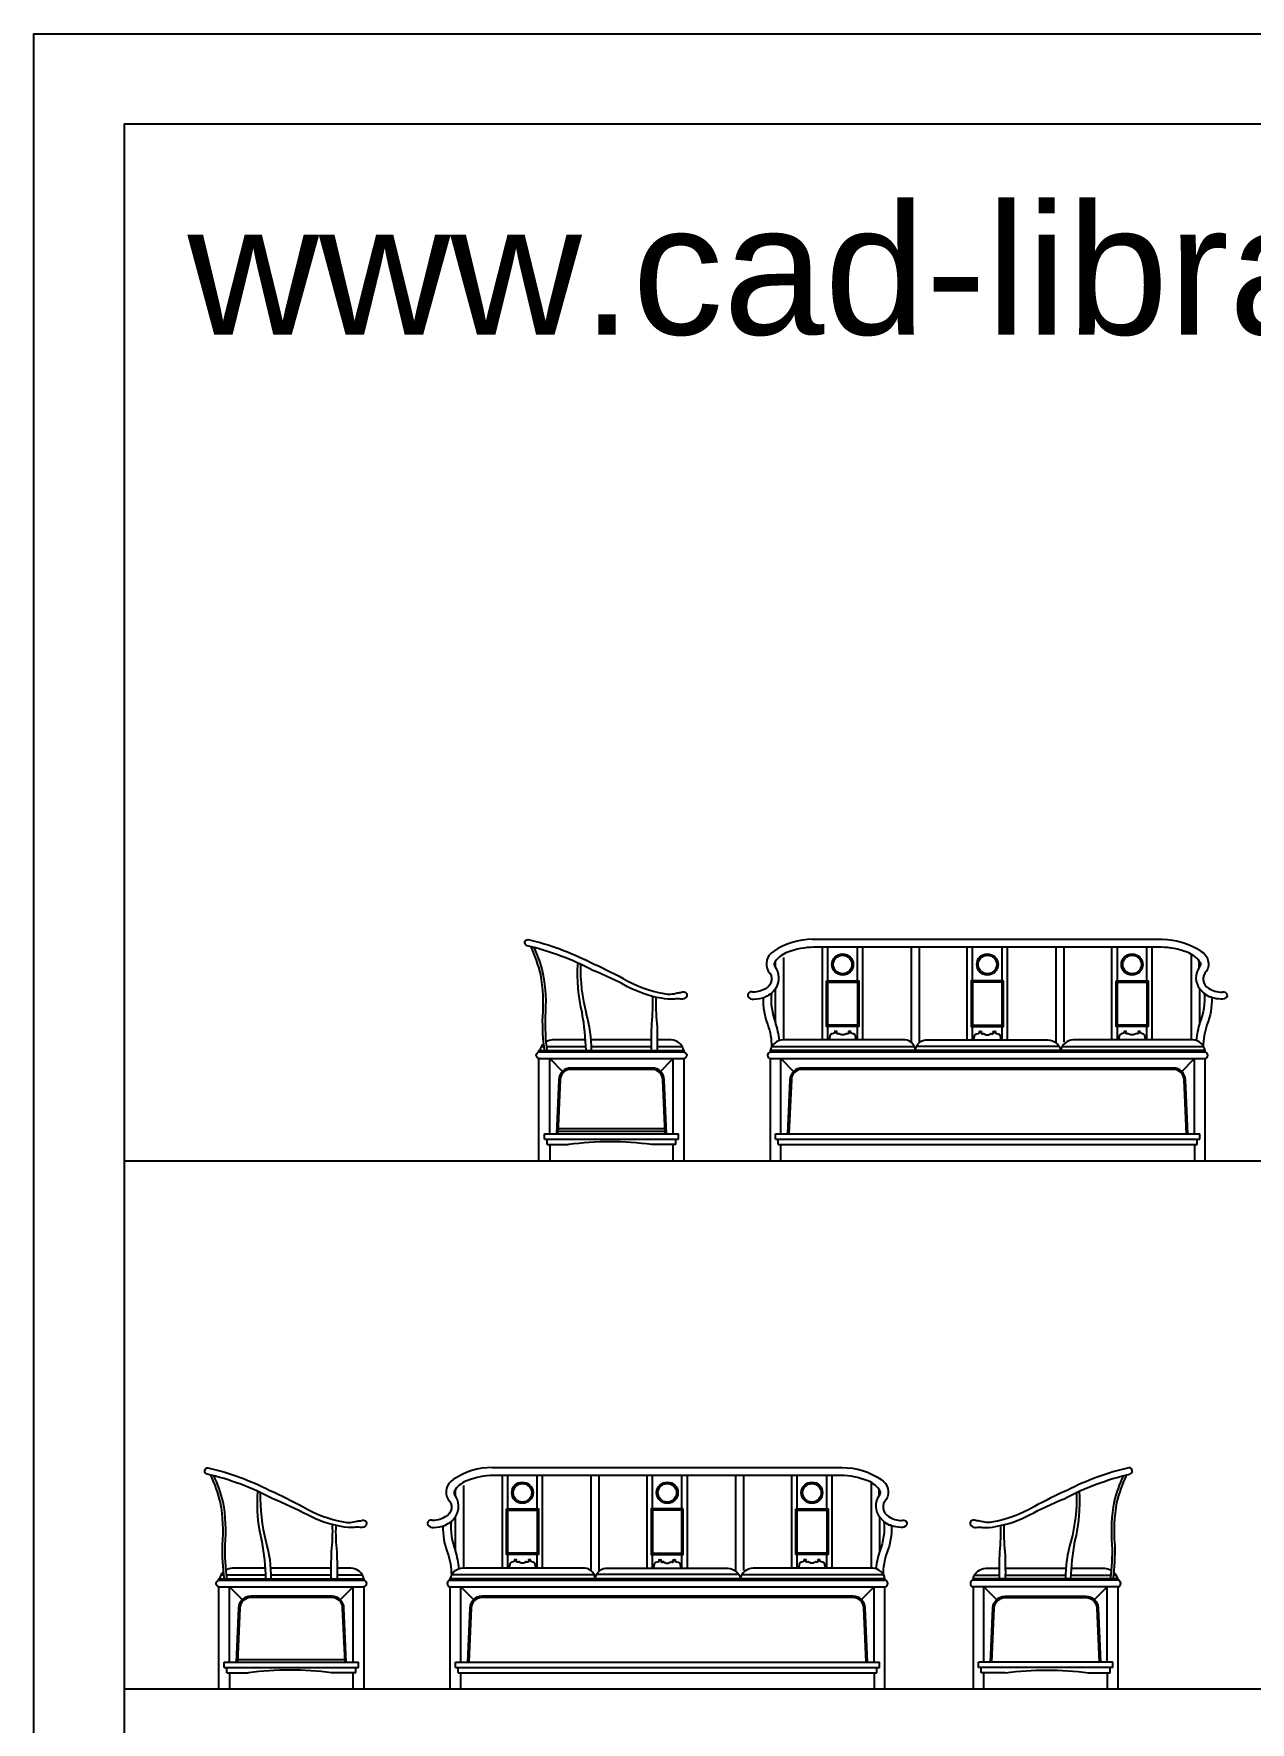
# Model space of a CAD drawing. Header units: inches. Extents: x 11 to 53.5, y 7.4 to 32.2.
# Drawn here: x 32.52 to 37.05, y 25.87 to 32.15 of the extents above; entities that cross this region are included whole.
import ezdxf

# ---------------------------------------------------------------- set-up
doc = ezdxf.new("R2010")
doc.units = ezdxf.units.IN
doc.header["$MEASUREMENT"] = 0
for name, color, linetype in [('02', 2, 'Continuous'), ('1', 1, 'Continuous'), ('kadrbm', 4, 'Continuous')]:
    doc.layers.add(name, color=color, linetype=linetype)
doc.styles.add('bmmm', font='swissel.ttf')

# ---------------------------------------------------------------- blocks, each defined once
blk = doc.blocks.new('kadrbm')
at = {"layer": 'kadrbm', "color": 4}
blk.add_lwpolyline([(0, 0), (0, 24.7972), (21, 24.7972), (21, 0), (0, 0)], close=True, dxfattribs=at)
blk.add_lwpolyline([(20.6631, 0.3257), (20.6631, 24.4603), (0.3369, 24.4603), (0.3369, 0.3257), (20.6631, 0.3257)], dxfattribs=at)
at = {"layer": 'kadrbm', "color": 211, "true_color": 0xf674fb, "style": 'bmmm'}
blk.add_text('www.cad-libraries.blogspot.com', height=0.485134, dxfattribs=at).set_placement((0.5726, 23.6772))

msp = doc.modelspace()

# ---------------------------------------------------------------- linework, layer by layer
at = {"layer": '02'}
for p, q in [((35.4593, 28.4082), (35.4593, 28.7534)), ((35.4793, 28.6287), (35.4793, 28.7547)), ((35.5893, 28.6287), (35.5893, 28.7547)), ((35.6093, 28.4082), (35.6093, 28.7534)), ((35.7888, 28.7534), (35.7888, 28.3999)), ((35.8188, 28.7534), (35.8188, 28.3971)), ((35.9982, 28.4082), (35.9982, 28.7534)), ((36.0182, 28.6287), (36.0182, 28.7547)), ((36.1282, 28.6287), (36.1282, 28.7547)), ((36.1482, 28.4082), (36.1482, 28.7534)), ((36.3278, 28.7534), (36.3278, 28.3971)), ((36.3578, 28.7534), (36.3578, 28.3999)), ((36.5373, 28.4082), (36.5373, 28.7534)), ((36.5573, 28.6287), (36.5573, 28.7547)), ((36.6673, 28.6287), (36.6673, 28.7547)), ((36.6873, 28.4082), (36.6873, 28.7534)), ((35.3143, 28.7156), (35.3143, 28.4082)), ((36.8322, 28.728), (36.8322, 28.4082)), ((35.4793, 28.4082), (35.4793, 28.4587)), ((35.5893, 28.4082), (35.5893, 28.4587)), ((36.0182, 28.4082), (36.0182, 28.4587)), ((36.1282, 28.4082), (36.1282, 28.4587)), ((36.5573, 28.4082), (36.5573, 28.4587)), ((36.6673, 28.4082), (36.6673, 28.4587)), ((34.4033, 28.3637), (34.9433, 28.3637)), ((34.4211, 28.3823), (34.4112, 28.3823)), ((34.5781, 28.3823), (34.4312, 28.3823)), ((34.8219, 28.3823), (34.5986, 28.3823)), ((34.938, 28.3823), (34.8452, 28.3823)), ((35.2643, 28.3637), (36.8843, 28.3637)), ((35.2708, 28.3843), (35.8014, 28.3843)), ((36.34, 28.3843), (35.8094, 28.3843)), ((36.3517, 28.3843), (36.8784, 28.3843)), ((34.4033, 28.3387), (34.9433, 28.3387)), ((34.4944, 28.2876), (34.4433, 28.3387)), ((34.4433, 28.0587), (34.4433, 28.3387)), ((34.8522, 28.2876), (34.9033, 28.3387)), ((34.9033, 28.0587), (34.9033, 28.3387)), ((35.2643, 28.3387), (36.8843, 28.3387)), ((35.3554, 28.2876), (35.3043, 28.3387)), ((35.3043, 28.0587), (35.3043, 28.3387)), ((36.7932, 28.2876), (36.8443, 28.3387)), ((36.8443, 28.0587), (36.8443, 28.3387)), ((34.4233, 28.0587), (34.9233, 28.0587)), ((34.4233, 28.0387), (34.4233, 28.0587)), ((34.4737, 28.0687), (34.8728, 28.0687)), ((34.4741, 28.0787), (34.8724, 28.0787)), ((34.9233, 28.0387), (34.9233, 28.0587)), ((35.2843, 28.0387), (35.2843, 28.0587)), ((35.2843, 28.0587), (36.8643, 28.0587)), ((36.8643, 28.0387), (36.8643, 28.0587)), ((34.4233, 28.0387), (34.9233, 28.0387)), ((34.4333, 28.0187), (34.4333, 28.0387)), ((34.4333, 28.0187), (34.5133, 28.0187)), ((34.9133, 28.0187), (34.9133, 28.0387)), ((35.2843, 28.0387), (36.8643, 28.0387)), ((35.2943, 28.0187), (35.2943, 28.0387)), ((35.2943, 28.0187), (36.8543, 28.0187)), ((36.8543, 28.0187), (36.8543, 28.0387)), ((34.2669, 26.4413), (34.2669, 26.7865)), ((34.2869, 26.6618), (34.2869, 26.7877)), ((34.3969, 26.6618), (34.3969, 26.7877)), ((34.4169, 26.4413), (34.4169, 26.7865)), ((34.5963, 26.7865), (34.5963, 26.4329)), ((34.6263, 26.7865), (34.6263, 26.4302)), ((34.8058, 26.4413), (34.8058, 26.7865)), ((34.8258, 26.6618), (34.8258, 26.7877)), ((34.9358, 26.6618), (34.9358, 26.7877)), ((34.9558, 26.4413), (34.9558, 26.7865)), ((35.1353, 26.7865), (35.1353, 26.4302)), ((35.1653, 26.7865), (35.1653, 26.4329)), ((35.3449, 26.4413), (35.3449, 26.7865)), ((35.3649, 26.6618), (35.3649, 26.7877)), ((35.4749, 26.6618), (35.4749, 26.7877)), ((35.4949, 26.4413), (35.4949, 26.7865)), ((34.1219, 26.7487), (34.1219, 26.4413)), ((35.6398, 26.7611), (35.6398, 26.4413)), ((34.2869, 26.4413), (34.2869, 26.4918)), ((34.3969, 26.4413), (34.3969, 26.4918)), ((34.8258, 26.4413), (34.8258, 26.4918)), ((34.9358, 26.4413), (34.9358, 26.4918)), ((35.3649, 26.4413), (35.3649, 26.4918)), ((35.4749, 26.4413), (35.4749, 26.4918)), ((33.2287, 26.4153), (33.2188, 26.4153)), ((33.3857, 26.4153), (33.2388, 26.4153)), ((33.6295, 26.4153), (33.4061, 26.4153)), ((33.7456, 26.4153), (33.6528, 26.4153)), ((34.0784, 26.4174), (34.609, 26.4174)), ((35.1476, 26.4174), (34.617, 26.4174)), ((35.1593, 26.4174), (35.686, 26.4174)), ((36.0252, 26.4153), (36.118, 26.4153)), ((36.1413, 26.4153), (36.3646, 26.4153)), ((36.385, 26.4153), (36.532, 26.4153)), ((36.5421, 26.4153), (36.552, 26.4153)), ((33.2109, 26.3968), (33.7509, 26.3968)), ((33.2109, 26.3718), (33.7509, 26.3718)), ((33.3019, 26.3207), (33.2509, 26.3718)), ((33.2509, 26.0918), (33.2509, 26.3718)), ((33.6598, 26.3207), (33.7109, 26.3718)), ((33.7109, 26.0918), (33.7109, 26.3718)), ((34.0719, 26.3968), (35.6919, 26.3968)), ((34.0719, 26.3718), (35.6919, 26.3718)), ((34.163, 26.3207), (34.1119, 26.3718)), ((34.1119, 26.0918), (34.1119, 26.3718)), ((35.6008, 26.3207), (35.6519, 26.3718)), ((35.6519, 26.0918), (35.6519, 26.3718)), ((36.5599, 26.3968), (36.0199, 26.3968)), ((36.5599, 26.3718), (36.0199, 26.3718)), ((36.111, 26.3207), (36.0599, 26.3718)), ((36.0599, 26.0918), (36.0599, 26.3718)), ((36.4688, 26.3207), (36.5199, 26.3718)), ((36.5199, 26.0918), (36.5199, 26.3718)), ((33.2309, 26.0918), (33.7309, 26.0918)), ((33.2309, 26.0718), (33.2309, 26.0918)), ((33.2813, 26.1018), (33.6804, 26.1018)), ((33.7309, 26.0718), (33.7309, 26.0918)), ((34.0919, 26.0718), (34.0919, 26.0918)), ((34.0919, 26.0918), (35.6719, 26.0918)), ((35.6719, 26.0718), (35.6719, 26.0918)), ((36.5399, 26.0918), (36.0399, 26.0918)), ((36.0399, 26.0718), (36.0399, 26.0918)), ((36.5399, 26.0718), (36.5399, 26.0918)), ((33.2309, 26.0718), (33.7309, 26.0718)), ((33.2409, 26.0518), (33.2409, 26.0718)), ((33.2409, 26.0518), (33.3209, 26.0518)), ((33.7209, 26.0518), (33.7209, 26.0718)), ((34.0919, 26.0718), (35.6719, 26.0718)), ((34.1019, 26.0518), (34.1019, 26.0718)), ((34.1019, 26.0518), (35.6619, 26.0518)), ((35.6619, 26.0518), (35.6619, 26.0718)), ((36.5399, 26.0718), (36.0399, 26.0718)), ((36.0499, 26.0518), (36.0499, 26.0718)), ((36.1399, 26.0518), (36.0499, 26.0518)), ((36.5299, 26.0518), (36.5299, 26.0718))]:
    msp.add_line(p, q, dxfattribs=at)
for points in [[(34.3598, 28.7587, -0.883615), (34.3628, 28.7824, -0.061322), (34.5934, 28.698, -0.016112), (34.7171, 28.6373, 0.090906), (34.8678, 28.5809, 0.143537), (34.9187, 28.5839, 0.020645), (34.9345, 28.5858, -0.749268), (34.9526, 28.569, -0.271918), (34.9312, 28.5602, 0.106396), (34.9076, 28.5596, -0.050367), (34.8592, 28.5635, -0.078964), (34.7333, 28.6064, 0.024819), (34.6044, 28.6671, 0.063648), (34.3595, 28.7587)], [(34.3716, 28.7558, -0.05041), (34.4085, 28.6523, -0.069023), (34.4159, 28.4957, 0.038067), (34.4228, 28.3687)], [(34.3836, 28.7527, -0.051311), (34.4182, 28.6548, -0.069151), (34.4259, 28.4951, 0.036628), (34.4327, 28.3687)], [(35.4222, 28.7832, 0.151183), (35.2765, 28.738, 0.413213), (35.2574, 28.664, -0.508496), (35.2494, 28.6012, -0.143046), (35.2002, 28.5858, 0.749268), (35.1821, 28.569, 0.271918), (35.2035, 28.5602, 0.083753), (35.2475, 28.5689)], [(36.8622, 28.7017, 0.145269), (36.8169, 28.7351, 0.08451), (36.7204, 28.7534), (35.4261, 28.7534, 0.08451), (35.3296, 28.7351, 0.145269), (35.2843, 28.7017)], [(35.4222, 28.7832), (36.7244, 28.7832, -0.151183), (36.87, 28.738, -0.413213), (36.8891, 28.664, 0.508496), (36.8971, 28.6012, 0.143046), (36.9463, 28.5858, -0.749268), (36.9644, 28.569, -0.271918), (36.943, 28.5602, -0.064397), (36.9089, 28.5656, -0.098282), (36.8911, 28.4651, 0.080375), (36.877, 28.3823)], [(34.5577, 28.6902, 0.068751), (34.579, 28.5076, 0.068751)], [(35.2843, 28.6784), (35.2843, 28.7017, 0.329498), (35.2812, 28.6826, -0.018729)], [(36.8622, 28.6784, 0.336717), (36.8648, 28.5983)], [(34.822, 28.3687, -0.012443), (34.8234, 28.4695, 0.037063), (34.8268, 28.5717)], [(34.8451, 28.3687, 0.012443), (34.8437, 28.4695, -0.035625), (34.8401, 28.5678)], [(35.2377, 28.5656, 0.098282), (35.2554, 28.4651, -0.080375), (35.2696, 28.3823)], [(35.2687, 28.5822, -0.073636), (35.2475, 28.5689, -0.019253)], [(35.2687, 28.5822, 0.119296), (35.2843, 28.4733), (35.2843, 28.599, -0.074149), (35.2687, 28.5822, 0)], [(36.8805, 28.5818, -0.118786), (36.8648, 28.4733), (36.8648, 28.5983), (36.8774, 28.5846, 0.08394), (36.9011, 28.5689)], [(36.9115, 28.5654, -0.020221), (36.9012, 28.5689, -0.071544)], [(34.5786, 28.3687, 0.039713), (34.5642, 28.5076, 0.039713)], [(34.4033, 27.9587), (34.4033, 28.3387, -0.8), (34.4033, 28.3637), (34.4033, 28.3687), (34.9433, 28.3687), (34.9433, 28.3637, -0.8), (34.9433, 28.3387), (34.9433, 27.9587)], [(34.4199, 28.3937, 0.143488), (34.4059, 28.3687)], [(34.5767, 28.4082), (34.4537, 28.4082, 0.127349), (34.4293, 28.4009, 0.127349)], [(34.9433, 28.3687, 0.339656), (34.8955, 28.4082), (34.8451, 28.4082)], [(36.8843, 28.3687), (35.2643, 28.3687), (35.2643, 28.3637, 0.8), (35.2643, 28.3387), (35.2643, 27.9587)], [(35.8054, 28.3687, 0.434938), (35.7576, 28.4082), (35.3121, 28.4082, 0.339656), (35.2643, 28.3687)], [(35.8054, 28.3687, -0.434938), (35.8532, 28.4082), (36.2987, 28.4082, -0.339656), (36.3465, 28.3687)], [(36.8843, 28.3687, 0.348726), (36.8385, 28.4082), (36.393, 28.4082, 0.339656), (36.3453, 28.3687)], [(36.8843, 27.9587), (36.8843, 28.3387, 0.8), (36.8843, 28.3637), (36.8843, 28.3687)], [(34.8783, 28.0589), (34.8695, 28.2602, 0.4048), (34.8245, 28.3037), (34.522, 28.3037, 0.4048), (34.477, 28.2602), (34.4683, 28.0589)], [(34.8733, 28.0587), (34.8645, 28.26, 0.4048), (34.8245, 28.2987), (34.522, 28.2987, 0.4048), (34.482, 28.26), (34.4733, 28.0587)], [(36.8193, 28.0589), (36.8106, 28.2602, 0.4048), (36.7656, 28.3037), (35.3831, 28.3037, 0.4048), (35.3381, 28.2602), (35.3293, 28.0589)], [(36.8143, 28.0587), (36.8056, 28.26, 0.4048), (36.7656, 28.2987), (35.3831, 28.2987, 0.4048), (35.3431, 28.26), (35.3343, 28.0587)], [(34.9133, 28.0187), (34.8233, 28.0187, 0.066519), (34.5133, 28.0187)], [(33.1674, 26.7918, -0.883615), (33.1703, 26.8155, -0.061322), (33.4009, 26.731, -0.016112), (33.5246, 26.6703, 0.090906), (33.6753, 26.614, 0.143537), (33.7263, 26.6169, 0.020645), (33.742, 26.6188, -0.749268), (33.7602, 26.602, -0.271918), (33.7388, 26.5932, 0.106396), (33.7152, 26.5926, -0.050367), (33.6667, 26.5965, -0.078964), (33.5409, 26.6395, 0.024819), (33.412, 26.7001, 0.063648), (33.167, 26.7918)], [(33.1792, 26.7888, -0.05041), (33.2161, 26.6854, -0.069023), (33.2235, 26.5288, 0.038067), (33.2304, 26.4018)], [(33.1912, 26.7858, -0.051311), (33.2258, 26.6878, -0.069151), (33.2335, 26.5282, 0.036628), (33.2402, 26.4018)], [(34.2297, 26.8162, 0.151183), (34.0841, 26.7711, 0.413213), (34.065, 26.6971, -0.508496), (34.057, 26.6343, -0.143046), (34.0078, 26.6188, 0.749268), (33.9897, 26.602, 0.271918), (34.0111, 26.5932, 0.083753), (34.0551, 26.602)], [(35.6698, 26.7348, 0.145269), (35.6245, 26.7681, 0.08451), (35.528, 26.7865), (34.2337, 26.7865, 0.08451), (34.1372, 26.7681, 0.145269), (34.0919, 26.7348)], [(34.2297, 26.8162), (35.532, 26.8162, -0.151183), (35.6776, 26.7711, -0.413213), (35.6967, 26.6971, 0.508496), (35.7047, 26.6343, 0.143046), (35.7539, 26.6188, -0.749268), (35.772, 26.602, -0.271918), (35.7506, 26.5932, -0.064397), (35.7165, 26.5987, -0.098282), (35.6987, 26.4982, 0.080375), (35.6846, 26.4153)], [(36.6034, 26.7918, 0.883615), (36.6004, 26.8155, 0.061322), (36.3698, 26.731, 0.016112), (36.2461, 26.6703, -0.090906), (36.0954, 26.614, -0.143537), (36.0445, 26.6169, -0.020645), (36.0287, 26.6188, 0.749268), (36.0106, 26.602, 0.271918), (36.032, 26.5932, -0.106396), (36.0556, 26.5926, 0.050367), (36.104, 26.5965, 0.078964), (36.2299, 26.6395, -0.024819), (36.3588, 26.7001, -0.063648), (36.6037, 26.7918)], [(36.5796, 26.7858, 0.051311), (36.545, 26.6878, 0.069151), (36.5373, 26.5282, -0.036628), (36.5305, 26.4018)], [(36.5916, 26.7888, 0.05041), (36.5547, 26.6854, 0.069023), (36.5473, 26.5288, -0.038067), (36.5404, 26.4018)], [(33.3653, 26.7232, 0.068751), (33.3866, 26.5406, 0.068751)], [(34.0919, 26.7114), (34.0919, 26.7348, 0.329498), (34.0888, 26.7157, -0.018729)], [(36.4055, 26.7232, -0.068751), (36.3842, 26.5406, -0.068751)], [(35.6698, 26.7114, 0.336717), (35.6724, 26.6314)], [(33.6296, 26.4018, -0.012443), (33.631, 26.5026, 0.037063), (33.6344, 26.6048)], [(33.6527, 26.4018, 0.012443), (33.6512, 26.5026, -0.035625), (33.6477, 26.6008)], [(34.0452, 26.5987, 0.098282), (34.063, 26.4982, -0.080375), (34.0771, 26.4153)], [(34.0762, 26.6153, -0.073636), (34.0551, 26.602, -0.019253)], [(34.0762, 26.6153, 0.119296), (34.0919, 26.5063), (34.0919, 26.6321, -0.074149), (34.0762, 26.6153, 0)], [(35.6881, 26.6148, -0.118786), (35.6724, 26.5063), (35.6724, 26.6314), (35.6849, 26.6176, 0.08394), (35.7087, 26.602)], [(35.7191, 26.5985, -0.020221), (35.7087, 26.602, -0.071544)], [(36.1181, 26.4018, -0.012443), (36.1195, 26.5026, 0.035625), (36.1231, 26.6008)], [(36.1412, 26.4018, 0.012443), (36.1398, 26.5026, -0.037063), (36.1364, 26.6048)], [(33.3862, 26.4018, 0.039713), (33.3718, 26.5406, 0.039713)], [(36.3846, 26.4018, -0.039713), (36.399, 26.5406, -0.039713)], [(33.2275, 26.4267, 0.143488), (33.2135, 26.4018)], [(33.3843, 26.4413), (33.2613, 26.4413, 0.127349), (33.2368, 26.434, 0.127349)], [(33.7509, 26.4018, 0.339656), (33.7031, 26.4413), (33.6527, 26.4413)], [(34.613, 26.4018, 0.434938), (34.5652, 26.4413), (34.1196, 26.4413, 0.339656), (34.0719, 26.4018)], [(34.613, 26.4018, -0.434938), (34.6608, 26.4413), (35.1063, 26.4413, -0.339656), (35.154, 26.4018)], [(35.6919, 26.4018, 0.348726), (35.6461, 26.4413), (35.2006, 26.4413, 0.339656), (35.1528, 26.4018)], [(36.0199, 26.4018, -0.339656), (36.0677, 26.4413), (36.118, 26.4413)], [(36.3864, 26.4413), (36.5095, 26.4413, -0.127349), (36.5339, 26.434, -0.127349)], [(36.5433, 26.4267, -0.143488), (36.5572, 26.4018)], [(33.2109, 25.9918), (33.2109, 26.3718, -0.8), (33.2109, 26.3968), (33.2109, 26.4018), (33.7509, 26.4018), (33.7509, 26.3968, -0.8), (33.7509, 26.3718), (33.7509, 25.9918)], [(35.6919, 26.4018), (34.0719, 26.4018), (34.0719, 26.3968, 0.8), (34.0719, 26.3718), (34.0719, 25.9918)], [(35.6919, 25.9918), (35.6919, 26.3718, 0.8), (35.6919, 26.3968), (35.6919, 26.4018)], [(36.5599, 25.9918), (36.5599, 26.3718, 0.8), (36.5599, 26.3968), (36.5599, 26.4018), (36.0199, 26.4018), (36.0199, 26.3968, 0.8), (36.0199, 26.3718), (36.0199, 25.9918)], [(33.6858, 26.0919), (33.6771, 26.2932, 0.4048), (33.6321, 26.3368), (33.3296, 26.3368, 0.4048), (33.2846, 26.2932), (33.2759, 26.0919)], [(33.6809, 26.0918), (33.6721, 26.2931, 0.4048), (33.6321, 26.3318), (33.3296, 26.3318, 0.4048), (33.2896, 26.2931), (33.2809, 26.0918)], [(35.6269, 26.0919), (35.6181, 26.2932, 0.4048), (35.5732, 26.3368), (34.1906, 26.3368, 0.4048), (34.1457, 26.2932), (34.1369, 26.0919)], [(35.6219, 26.0918), (35.6132, 26.2931, 0.4048), (35.5732, 26.3318), (34.1906, 26.3318, 0.4048), (34.1507, 26.2931), (34.1419, 26.0918)], [(36.0849, 26.0919), (36.0937, 26.2932, -0.4048), (36.1387, 26.3368), (36.4412, 26.3368, -0.4048), (36.4862, 26.2932), (36.4949, 26.0919)], [(36.0899, 26.0918), (36.0987, 26.2931, -0.4048), (36.1387, 26.3318), (36.4412, 26.3318, -0.4048), (36.4812, 26.2931), (36.4899, 26.0918)], [(33.7209, 26.0518), (33.6309, 26.0518, 0.066519), (33.3209, 26.0518)], [(36.1399, 26.0518, -0.066519), (36.4499, 26.0518), (36.5299, 26.0518)]]:
    msp.add_lwpolyline(points, format="xyb", dxfattribs=at)
for points in [[(36.8622, 28.6784), (36.8622, 28.7017, -0.329498), (36.8653, 28.6826, 0.018729)], [(35.6698, 26.7114), (35.6698, 26.7348, -0.329498), (35.6729, 26.7157, 0.018729)]]:
    msp.add_lwpolyline(points, format="xyb", close=True, dxfattribs=at)
for points in [[(35.4743, 28.6287), (35.5943, 28.6287), (35.5943, 28.4587), (35.4743, 28.4587)], [(35.4793, 28.6237), (35.5893, 28.6237), (35.5893, 28.4637), (35.4793, 28.4637)], [(36.1332, 28.6287), (36.0132, 28.6287), (36.0132, 28.4587), (36.1332, 28.4587)], [(36.1282, 28.6237), (36.0182, 28.6237), (36.0182, 28.4637), (36.1282, 28.4637)], [(36.5523, 28.6287), (36.6723, 28.6287), (36.6723, 28.4587), (36.5523, 28.4587)], [(36.5573, 28.6237), (36.6673, 28.6237), (36.6673, 28.4637), (36.5573, 28.4637)], [(34.2819, 26.6618), (34.4019, 26.6618), (34.4019, 26.4918), (34.2819, 26.4918)], [(34.2869, 26.6568), (34.3969, 26.6568), (34.3969, 26.4968), (34.2869, 26.4968)], [(34.9408, 26.6618), (34.8208, 26.6618), (34.8208, 26.4918), (34.9408, 26.4918)], [(34.9358, 26.6568), (34.8258, 26.6568), (34.8258, 26.4968), (34.9358, 26.4968)], [(35.3599, 26.6618), (35.4799, 26.6618), (35.4799, 26.4918), (35.3599, 26.4918)], [(35.3649, 26.6568), (35.4749, 26.6568), (35.4749, 26.4968), (35.3649, 26.4968)]]:
    msp.add_lwpolyline(points, close=True, dxfattribs=at)
for points in [[(35.5893, 28.4126), (35.5836, 28.4126), (35.5821, 28.4221), (35.5805, 28.427), (35.5749, 28.4308), (35.5686, 28.4317), (35.5637, 28.435), (35.564, 28.4385), (35.5629, 28.4405), (35.5564, 28.4395), (35.5577, 28.436), (35.5564, 28.4319), (35.5545, 28.431), (35.5513, 28.431), (35.5485, 28.4328), (35.5452, 28.4299), (35.5415, 28.429), (35.5394, 28.4273), (35.5351, 28.4267), (35.5336, 28.4267), (35.5293, 28.4273), (35.5271, 28.429), (35.5235, 28.4299), (35.5201, 28.4328), (35.5173, 28.431), (35.5141, 28.431), (35.5123, 28.4319), (35.5109, 28.436), (35.5123, 28.4395), (35.5057, 28.4405), (35.5046, 28.4385), (35.5049, 28.435), (35.5001, 28.4317), (35.4938, 28.4308), (35.4881, 28.427), (35.4866, 28.4221), (35.4851, 28.4126), (35.4793, 28.4126)], [(36.0182, 28.4126), (36.0239, 28.4126), (36.0255, 28.4221), (36.027, 28.427), (36.0327, 28.4308), (36.0389, 28.4317), (36.0438, 28.435), (36.0435, 28.4385), (36.0446, 28.4405), (36.0512, 28.4395), (36.0498, 28.436), (36.0512, 28.4319), (36.053, 28.431), (36.0562, 28.431), (36.059, 28.4328), (36.0623, 28.4299), (36.066, 28.429), (36.0681, 28.4273), (36.0724, 28.4267), (36.074, 28.4267), (36.0782, 28.4273), (36.0804, 28.429), (36.0841, 28.4299), (36.0874, 28.4328), (36.0902, 28.431), (36.0934, 28.431), (36.0952, 28.4319), (36.0966, 28.436), (36.0952, 28.4395), (36.1018, 28.4405), (36.1029, 28.4385), (36.1026, 28.435), (36.1075, 28.4317), (36.1137, 28.4308), (36.1194, 28.427), (36.1209, 28.4221), (36.1225, 28.4126), (36.1282, 28.4126)], [(36.6673, 28.4126), (36.6616, 28.4126), (36.6601, 28.4221), (36.6585, 28.427), (36.6529, 28.4308), (36.6466, 28.4317), (36.6417, 28.435), (36.642, 28.4385), (36.6409, 28.4405), (36.6344, 28.4395), (36.6357, 28.436), (36.6344, 28.4319), (36.6325, 28.431), (36.6293, 28.431), (36.6266, 28.4328), (36.6232, 28.4299), (36.6195, 28.429), (36.6174, 28.4273), (36.6131, 28.4267), (36.6116, 28.4267), (36.6073, 28.4273), (36.6051, 28.429), (36.6015, 28.4299), (36.5981, 28.4328), (36.5954, 28.431), (36.5921, 28.431), (36.5903, 28.4319), (36.5889, 28.436), (36.5903, 28.4395), (36.5837, 28.4405), (36.5827, 28.4385), (36.583, 28.435), (36.5781, 28.4317), (36.5718, 28.4308), (36.5661, 28.427), (36.5646, 28.4221), (36.5631, 28.4126), (36.5573, 28.4126)], [(34.8219, 28.4082), (34.5973, 28.4082)], [(34.4433, 28.0187), (34.4433, 27.9587)], [(34.9033, 27.9587), (34.9033, 28.0187)], [(35.3043, 27.9587), (35.3043, 28.0187)], [(36.8443, 28.0187), (36.8443, 27.9587)], [(34.3969, 26.4457), (34.3912, 26.4457), (34.3896, 26.4552), (34.3881, 26.4601), (34.3824, 26.4639), (34.3762, 26.4648), (34.3713, 26.468), (34.3716, 26.4715), (34.3705, 26.4735), (34.3639, 26.4726), (34.3653, 26.4691), (34.3639, 26.465), (34.3621, 26.464), (34.3589, 26.464), (34.3561, 26.4659), (34.3528, 26.463), (34.3491, 26.4621), (34.347, 26.4604), (34.3427, 26.4598), (34.3411, 26.4598), (34.3369, 26.4604), (34.3347, 26.4621), (34.331, 26.463), (34.3277, 26.4659), (34.3249, 26.464), (34.3217, 26.464), (34.3199, 26.465), (34.3185, 26.4691), (34.3199, 26.4726), (34.3133, 26.4735), (34.3122, 26.4715), (34.3125, 26.468), (34.3076, 26.4648), (34.3014, 26.4639), (34.2957, 26.4601), (34.2942, 26.4552), (34.2926, 26.4457), (34.2869, 26.4457)], [(34.8258, 26.4457), (34.8315, 26.4457), (34.833, 26.4552), (34.8346, 26.4601), (34.8402, 26.4639), (34.8465, 26.4648), (34.8514, 26.468), (34.8511, 26.4715), (34.8522, 26.4735), (34.8588, 26.4726), (34.8574, 26.4691), (34.8588, 26.465), (34.8606, 26.464), (34.8638, 26.464), (34.8666, 26.4659), (34.8699, 26.463), (34.8736, 26.4621), (34.8757, 26.4604), (34.88, 26.4598), (34.8815, 26.4598), (34.8858, 26.4604), (34.888, 26.4621), (34.8916, 26.463), (34.895, 26.4659), (34.8978, 26.464), (34.901, 26.464), (34.9028, 26.465), (34.9042, 26.4691), (34.9028, 26.4726), (34.9094, 26.4735), (34.9105, 26.4715), (34.9102, 26.468), (34.915, 26.4648), (34.9213, 26.4639), (34.927, 26.4601), (34.9285, 26.4552), (34.93, 26.4457), (34.9358, 26.4457)], [(35.4749, 26.4457), (35.4692, 26.4457), (35.4676, 26.4552), (35.4661, 26.4601), (35.4605, 26.4639), (35.4542, 26.4648), (35.4493, 26.468), (35.4496, 26.4715), (35.4485, 26.4735), (35.4419, 26.4726), (35.4433, 26.4691), (35.4419, 26.465), (35.4401, 26.464), (35.4369, 26.464), (35.4341, 26.4659), (35.4308, 26.463), (35.4271, 26.4621), (35.425, 26.4604), (35.4207, 26.4598), (35.4192, 26.4598), (35.4149, 26.4604), (35.4127, 26.4621), (35.4091, 26.463), (35.4057, 26.4659), (35.4029, 26.464), (35.3997, 26.464), (35.3979, 26.465), (35.3965, 26.4691), (35.3979, 26.4726), (35.3913, 26.4735), (35.3902, 26.4715), (35.3905, 26.468), (35.3856, 26.4648), (35.3794, 26.4639), (35.3737, 26.4601), (35.3722, 26.4552), (35.3707, 26.4457), (35.3649, 26.4457)], [(33.6295, 26.4413), (33.4049, 26.4413)], [(36.1412, 26.4413), (36.3659, 26.4413)], [(33.2509, 26.0518), (33.2509, 25.9918)], [(33.7109, 25.9918), (33.7109, 26.0518)], [(34.1119, 25.9918), (34.1119, 26.0518)], [(35.6519, 26.0518), (35.6519, 25.9918)], [(36.0599, 25.9918), (36.0599, 26.0518)], [(36.5199, 26.0518), (36.5199, 25.9918)]]:
    msp.add_lwpolyline(points, dxfattribs=at)
for centre, radius in [((35.5341, 28.6891), 0.0396), ((35.5341, 28.6891), 0.0346), ((36.0734, 28.6891), 0.0396), ((36.0734, 28.6891), 0.0346), ((36.6121, 28.6891), 0.0396), ((36.6121, 28.6891), 0.0346), ((34.3417, 26.7221), 0.0396), ((34.3417, 26.7221), 0.0346), ((34.881, 26.7221), 0.0396), ((34.881, 26.7221), 0.0346), ((35.4197, 26.7221), 0.0396), ((35.4197, 26.7221), 0.0346)]:
    msp.add_circle(centre, radius, dxfattribs=at)
for centre, radius, start, end in [((35.1103, 28.6502), 0.5646, 175.45977, 194.63017), ((35.2259, 28.6387), 0.0706, 325.82049, 38.47135), ((34.1209, 28.3725), 0.4778, 359.54546, 16.42205), ((35.0064, 28.38), 0.2932, 5.05838, 18.55468), ((37.1428, 28.38), 0.2932, 161.44532, 174.88224), ((33.9179, 26.6832), 0.5646, 175.45977, 194.63017), ((35.8529, 26.6832), 0.5646, 345.36983, 4.54023), ((34.0335, 26.6718), 0.0706, 325.82049, 38.47135), ((32.9285, 26.4056), 0.4778, 359.54546, 16.42205), ((36.8423, 26.4056), 0.4778, 163.57795, 180.45454), ((33.8139, 26.413), 0.2932, 5.05838, 18.55468), ((35.9504, 26.413), 0.2932, 161.44532, 174.88224)]:
    msp.add_arc(centre, radius, start, end, dxfattribs=at)
at = {"layer": '1'}
for p, q in [((32.8586, 27.9587), (53.1849, 27.9587)), ((32.8586, 25.9918), (53.1849, 25.9918))]:
    msp.add_line(p, q, dxfattribs=at)

# ---------------------------------------------------------------- block references
at = {"layer": 'kadrbm'}
msp.add_blockref('kadrbm', (32.5217, 7.3575), dxfattribs=at)

doc.saveas('drawing.dxf')
